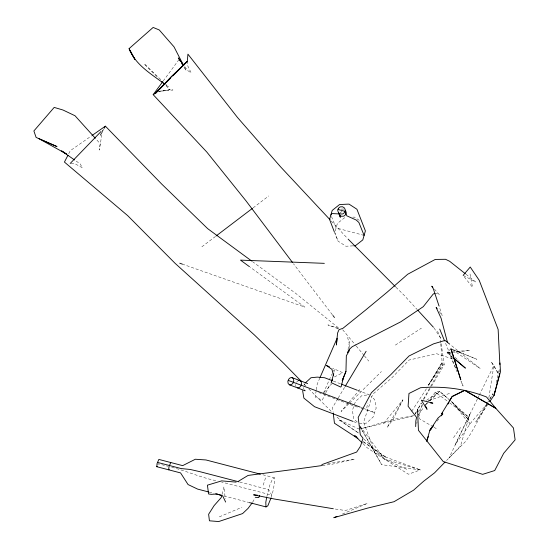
<?xml version="1.0" encoding="UTF-8"?>
<svg xmlns="http://www.w3.org/2000/svg" width="549" height="549" viewBox="0 0 549 549"><rect width="100%" height="100%" fill="white"/><g stroke="black" fill="none" stroke-linecap="round" stroke-linejoin="round"><path stroke-width="0.41" stroke-dasharray="2.75 2.06" d="M430.56 386.462L442.755 364.797L442.199 363.335L440.758 343.516M349.48 347.524L349.775 341.231M366.869 407.955L366.904 407.221A4.015 0.968 -74.7 0 1 367.871 403.337L368.002 403.041M499.473 371.941L499.604 369.491M488.885 397.689L493.839 365.524L491.053 361.558L498.43 373.766M316.197 390.579L315.181 397.002L322.249 400.2L325.509 393.4M316.327 389.776L317.212 384.156L319.744 378.186M266.821 496.571L269.854 485.062L272.572 478.845L274.383 477.788L274.589 482.29L273.121 490.641L271.179 497.387M496.33 382.866L498.904 368.77M333.922 372.249L334.574 368.921L333.504 371.076M348.018 349.466L349.191 343.262L347.05 335.501M222.043 494.313L223.965 486.888L225.275 498.691M157.892 464.893L158.215 463.768L167.747 466.245M335.24 230.909L337.395 223.409L344.834 217.555L346.412 217.479M416.677 423.423L417.171 421.824M418.654 417.027L422.606 404.229M263.225 485.117L266.135 475.949M323.43 393.139L328.92 380.67M329.263 379.894L332.076 373.958M419.312 411.18L422.414 404.181M325.873 392.645L330.299 383.82M477.376 398.993L455.046 444.827L471.962 421.412L488.109 402.774M477.747 398.231L478.872 395.953M479.243 395.191L493.839 365.524L498.032 372.97M304.187 385.24L304.956 383.703M402.918 399.892L392.995 419.477L387.018 427.596L402.918 399.892L383.051 424.006M68.742 153.72L70.306 150.68L91.354 135.974M252.643 502.246L254.928 497.998M103.843 128.994L99.945 136.022L102.601 130.092L99.28 150.069L100.213 143.728L95.869 138.89M487.189 404.119L471.502 432.365L466.149 440.909L446.179 460.865M490.079 398.917L492.968 393.715L489.015 400.228M415.003 414.097L416.684 411.112M418.365 408.127L421.309 402.897M423.416 399.157L430.142 387.21M415.037 414.118L416.341 411.908M418.516 408.223L421.57 403.069M423.746 399.384L431.15 386.86M431.583 386.119L444.21 364.749L441.121 343.324M337.793 398.732L332.564 407.488L333.154 412.457M338.225 398.004L344.758 387.059M444.21 364.749L442.755 364.797L428.549 384.842L442.233 362.244L426.909 388.061M488.576 400.955L475.832 421.948L488.301 403.721M428.549 384.842L442.199 363.335M411.695 411.27L426.449 388.767M460.597 427.506L453.035 438.363M418.455 414.728L424.157 406.72M163.149 81.087L178.624 60.054M427.431 402.987L425.585 404.723L427.115 402.746M427.63 402.088L435.302 392.206L439.728 391.43L450.304 400.592M437.155 421.062L439.227 418.42M348.148 403.213L341.094 411.482L348.903 403.741M348.697 402.582L360.645 388.589M323.979 392.521L331.651 383.916M425.585 404.723L427.39 402.932M429.792 400.55L437.011 393.393L435.302 392.206L448.924 402.307M349.507 403.144L381.37 371.584M452.115 356.864L447.058 352.575L450.365 349.342M429.888 400.681L439.728 391.43L448.615 399.144M296.405 382.262L298.018 380.773M340.167 212.84L342.027 211.372M201.874 246.803L215.531 236.42M253.082 207.879L268.784 195.945M426.566 400.296L439.728 391.43M395.369 345.088L421.406 328.172M334.43 376.95L342.789 372.737L332.619 368.221M219.339 516.87L241.924 507.276M342.404 514.049L367.398 503.406L345.403 510.515L334.163 508.882M428.7 400.674L449.494 393.42M434.808 293.619L437.018 293.173L439.269 294.607L434.465 289.193M158.078 91.827L170.066 89.686L172.949 89.981L158.915 91.299L170.066 89.686L165.441 85.246M327.76 463.637L354.771 459.149L331.871 464.269L322.174 465.518M453.501 358.017L447.058 352.575L450.454 352.211M451.305 352.122L470.006 350.132L459.376 351.882L453.625 352.204M359.231 423.78L366.581 423.059L373.052 417.082L376.161 408.133L374.727 399.624L371.11 396.412M447.058 352.575L452.801 352.252M341.114 209.121L343.482 209.004L345.445 210.281M352.712 217.164L354.283 217.088L360.707 221.254M352.993 245.87L345.904 246.22L338.054 241.121L334.677 232.749M71.02 163.451L74.383 163.389L82.446 167.85L80.113 163.849L75.254 160.459M359.272 425.29L381.685 464.694L420.335 469.903L408.408 474.219L375.029 453.117L366.979 447.579L362.862 443.51M262.841 474.775L274.383 477.788M239.714 482.049L268.557 489.564L271.824 495.136L221.549 482.043M171.713 467.281C187.161 471.152 201.689 477.987 217.431 480.965M209.135 492.103L214.083 493.386M223.971 495.967L249.521 502.623M364.09 235.397L336.098 227.91L330.882 214.968M354.716 406.239L357.9 407.262M361.077 408.278L374.603 412.608L364.227 408.641M452.671 358.971L436.729 353.748L409.122 360.034L391.725 377.938L372.627 394.347L369.525 404.085A4.015 0.968 -74.7 0 1 368.324 407.859L363.582 422.236L375.029 453.117L420.335 469.903L384.382 458.998L363.019 438.184M338.808 328.474L327.945 324.905L338.321 328.81M182.179 264.055L304.839 307.111L250.172 267.198M452.451 349.363L476.909 359.272L450.914 348.807M333.373 381.088L340.558 383.833M358.12 390.538L369.299 394.806L361.942 395.527L355.478 401.511L352.362 410.46L353.796 418.969L357.42 422.181M361.036 407.42L363.431 408.339M318.797 392.569L353.92 405.986M353.638 421.646L357.632 423.176M359.43 429.215L338.41 419.477L358.799 433.216L344.189 423.313L336.427 416.581M406.685 469.32L384.382 458.998L360.391 426.621M433.339 426.902L419.662 418.914L418.599 414.015M434.06 427.321L436.215 428.584M452.307 349.747L480.203 368.544L450.358 344.676M363.562 442.165L386.318 457.489L363.143 441.485M166.223 85.26L168.296 86.776L165.812 84.409M252.403 261.557L295.678 293.338L338.726 328.103M449.604 402.815L468.482 416.979L468.455 419.381L469.745 424.425L453.062 403L451.546 401.669L468.455 419.381L451.154 401.346M466.026 274.287L475.853 282.083L463.143 275.385L472.524 287.312L469.992 273.855M451.402 354.078L448.272 351.257L457.008 371.776M451.546 401.669L467.94 416.485M455.155 357.461L459.046 361.064M160.843 79.674L144.078 63.698L158.325 78.061M395.898 287.189L403.851 294.991L417.178 309.526M305.772 385.872L302.801 382.859M308.778 388.884L331.617 411.764M331.253 221.055L346.975 237.875M433.985 327.849L440.291 337.56L440.648 340.03M342.693 329.75L355.718 345.403M356.26 346.062L363.857 355.189M364.399 355.841L368.743 361.064M332.399 314.797L293.461 263.753M439.145 311.427L442.151 315.455L438.932 305.711M184.78 66.614L187.779 70.622L191.169 72.893L187.456 65.269L187.319 61.399M184.039 67.15L186.255 70.691L183.956 66.216M360.13 426.786L381.685 464.694M437.574 331.246L440.291 337.56L440.696 342.665M445.562 343.297L456.253 369.381M334.808 232.412L338.054 241.121M303.412 387.477L303.652 388.898M295.63 384.506L295.986 386.633M469.889 414.207L460.529 445.987L449.075 457.88L469.889 414.207M392.995 419.477L360.247 428.975L414.166 415.593L392.995 419.477M463.061 385.974L461.043 381.239L463.061 385.974"/><path stroke-width="0.82" d="M345.952 371.426L342.26 380.69L345.952 371.426L346.344 355.779L349.336 350.674L349.404 349.095M415.682 426.621L415.826 421.076L416.554 417.391L408.113 406.267L408.957 393.496L420.534 387.718C442.995 385.947 465.518 388.713 486.531 396.996L495.795 408.298L513.466 427.994L515.12 439.859L503.694 453.289L494.711 470.548L482.64 474.35L443.235 461.551L418.42 430.279L417.542 409.115L418.07 411.565M499.295 375.2L499.384 373.567M499.878 364.591L498.135 329.427L479.215 280.292L470.232 267.027L463.143 275.385M172.983 75.776L187.319 61.399L187.93 54.152L237.477 117.459L280.587 166.848L330.093 219.806M266.677 497.408L265.791 502.41L266.004 506.919L249.521 502.623M494.663 391.993L494.052 395.314L489.735 401.621M343.317 378.021L341.19 386.626L340.703 387.045L331.184 382.646L333.758 373.711M221.83 495.136L221.192 497.607L214.069 505.663L208.627 514.262L209.43 520.809L218.708 521.55L242.589 513.59L248.079 508.381L252.135 502.925M499.082 376.003L494.052 395.314L500.489 371.714L499.967 362.964M270.959 498.142L267.809 505.862L266.004 506.919M428.364 436.51L426.676 441.224L429.894 430.292L431.466 427.863L430.903 429.435M259.711 495.363L258.785 497.559L255.312 497.291M320.06 377.444L337.1 338.273L336.372 345.005L337.594 333.01L339.021 329.681L342.995 328.254L365.483 310.151L387.127 292.212L407.708 274.246L435.247 259.43L445.548 259.293L449.652 261.283L465.374 273.766M67.959 155.237L64.432 162.079L127.677 215.627L175.2 263.431L254.365 334.931L283.957 363.555L301.621 381.651M331.795 380.937L332.543 379.496M448.046 404.023L448.835 402.568M449.624 401.106L451.978 396.728L452.904 396.007L464.742 390.339L495.795 408.298L464.742 390.339L451.978 396.728L441.568 413.802L442.583 412.814M347.393 352.636L349.047 349.651L352.17 346.721L400.804 321.796L423.265 306.671L433.333 293.914L434.808 293.619M104.235 128.294L105.408 126.188L161.715 184.066L207.673 228.638L251.717 261.049M345.197 386.324L366.108 351.298M292.439 262.395L246 200.845L206.774 152.018L153.171 94.661L162.655 81.767M330.882 214.968L331.953 213.554L339.845 213.966M433.525 425.674L429.894 430.292L437.937 418.098L442.83 413.905L441.293 415.826M70.176 163.465L101.064 131.479M445.019 462.066L434.595 472.826L423.547 481.315L413.569 490.182L394.031 501.717L367.446 508.141L333.813 517.707L336.942 516.376M158.668 90.16L155.683 93.152L153.171 94.661M159.855 88.959L165.228 83.572M166.422 82.371L170.602 78.178M187.298 61.385L171.35 76.743L155.662 93.138L171.35 76.743L187.305 61.399M305.34 382.934L310.954 377.739L317.343 377.115L324.589 377.733L332.57 380.78M164.844 84.251C151.531 74.115 135.445 65.029 129.084 48.635L153.13 27.45L159.265 29.962L174.006 46.823L183.194 64.727M216.21 235.898L252.396 208.394M92.054 135.479L105.387 126.167M238.726 481.075L248.086 475.427C272.798 472.14 297.503 469.011 322.174 465.518M260.37 474.137L205.971 459.959L195.348 459.245L182.68 465.634L158.86 459.424L157.076 463.493L156.76 466.712L157.213 466.444M170.766 462.533L168.989 466.602L168.673 469.814L169.126 469.546M321.858 464.619L356.665 452.053L360.494 446.22L363.019 438.184L360.302 434.733L358.195 417.418L371.364 392.755L390.723 374.727L409.053 355.965L433.566 343.852L445.054 340.428L449.693 344.141M307.646 383.566L292.075 377.616L290.236 377.794L288.623 379.29L287.841 381.528L288.204 383.655L289.556 384.863L305.127 390.806L304.221 390.003M298.635 380.711L299.857 380.587L301.216 381.795L301.573 383.923L300.797 386.16L299.178 387.656L297.345 387.834M289.556 384.863L291.395 384.677L293.015 383.188L293.79 380.944L293.434 378.817L292.075 377.616M353.782 245.828L355.354 245.753L362.8 239.899L365.387 230.896L356.919 209.238L349.068 204.146L347.75 204.153L339.536 204.557L332.179 210.466L329.585 219.47L334.375 231.987M324.342 263.342L240.483 260.123L249.479 266.69M257.419 495.164L253.597 494.841L274.493 499.041L333.318 508.745M236.125 482.118L221.659 480.876L207.433 485.165L208.579 493.99L211.372 494.354L217.033 494.004L222.688 495.925L225.653 502.061M430.375 402.87L432.859 403.158L421.351 400.187L427.047 409.286L425.393 405.69M238.89 481.83L200.152 471.742L190.29 469.477L181.218 468.578L157.398 462.368M156.76 466.712L180.58 472.915L188.067 484.554L197.599 489.09L208.311 491.883M215.73 493.819L221.494 495.322M338.026 209.457L345.026 211.331L346.838 215.832L356.267 220.06L358.874 222.455L364.09 235.397M288.232 380.409L360.233 407.118M179.756 263.204L182.179 264.055M341.354 384.135L357.324 390.236M352.842 421.344L314.522 406.706L303.878 398.107L302.636 390.716M329.489 366.835L326.36 365.442L331.967 369.367L333.469 375.372M338.609 212.834L339.419 215.016L341.382 216.285L343.749 216.169L345.609 214.707L346.254 212.456L345.445 210.281M357.879 438.466L334.444 423.21L333.257 413.28M62.174 151.16L66.429 153.981L39.068 138.767L57.007 146.576L36.104 137.422L33.88 130.964L54.186 107.412L62.998 110.02L75.028 115.75L95.306 138.245M356.823 437.121L354.716 435.673L362.278 442.933M61.371 150.776L74.561 159.972M454.009 358.47L465.394 368.125L454.147 358.559L450.914 348.807L460.81 379.908L454.147 358.559M395.287 286.585L348.135 239.117M161.886 81.65L164.254 84.045M417.755 310.158L433.401 327.218M432.859 287.388L431.789 286.187L433.298 288.664L438.932 305.711M332.92 315.476L334.485 317.514M437.141 308.751L436.139 307.406L441.087 318.221L447.49 342.542M183.785 65.276L178.288 57.926L180.497 61.474M181.383 62.895L182.268 64.308M130.092 50.673L134.793 59.244L130.092 50.673L130.731 51.956M129.084 48.635L129.722 49.918M439.722 329.064L444.587 340.922M339.419 215.016L340.332 217.267L339.515 215.084M338.349 208.332L337.704 210.583L338.513 212.758L340.476 214.035L342.837 213.918L344.697 212.456L345.348 210.205L344.532 208.023L342.569 206.753L340.208 206.87L338.349 208.332"/></g></svg>
